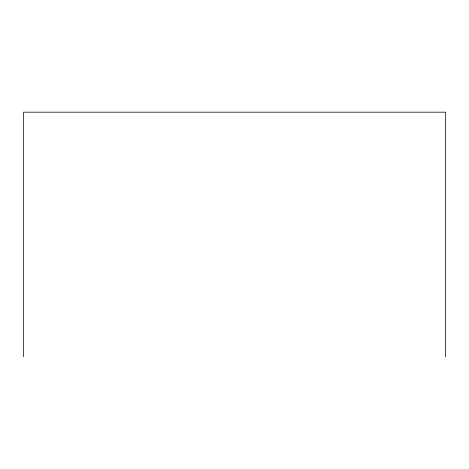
<?xml version="1.0" encoding="UTF-8"?>
<svg xmlns="http://www.w3.org/2000/svg" width="469" height="469" viewBox="0 0 469 469"><rect width="100%" height="100%" fill="white"/><g stroke="black" fill="none" stroke-linecap="round" stroke-linejoin="round"><path stroke-width="0.7" d="M445.55 356.821L445.55 112.179L23.45 112.179L23.45 356.821"/></g></svg>
